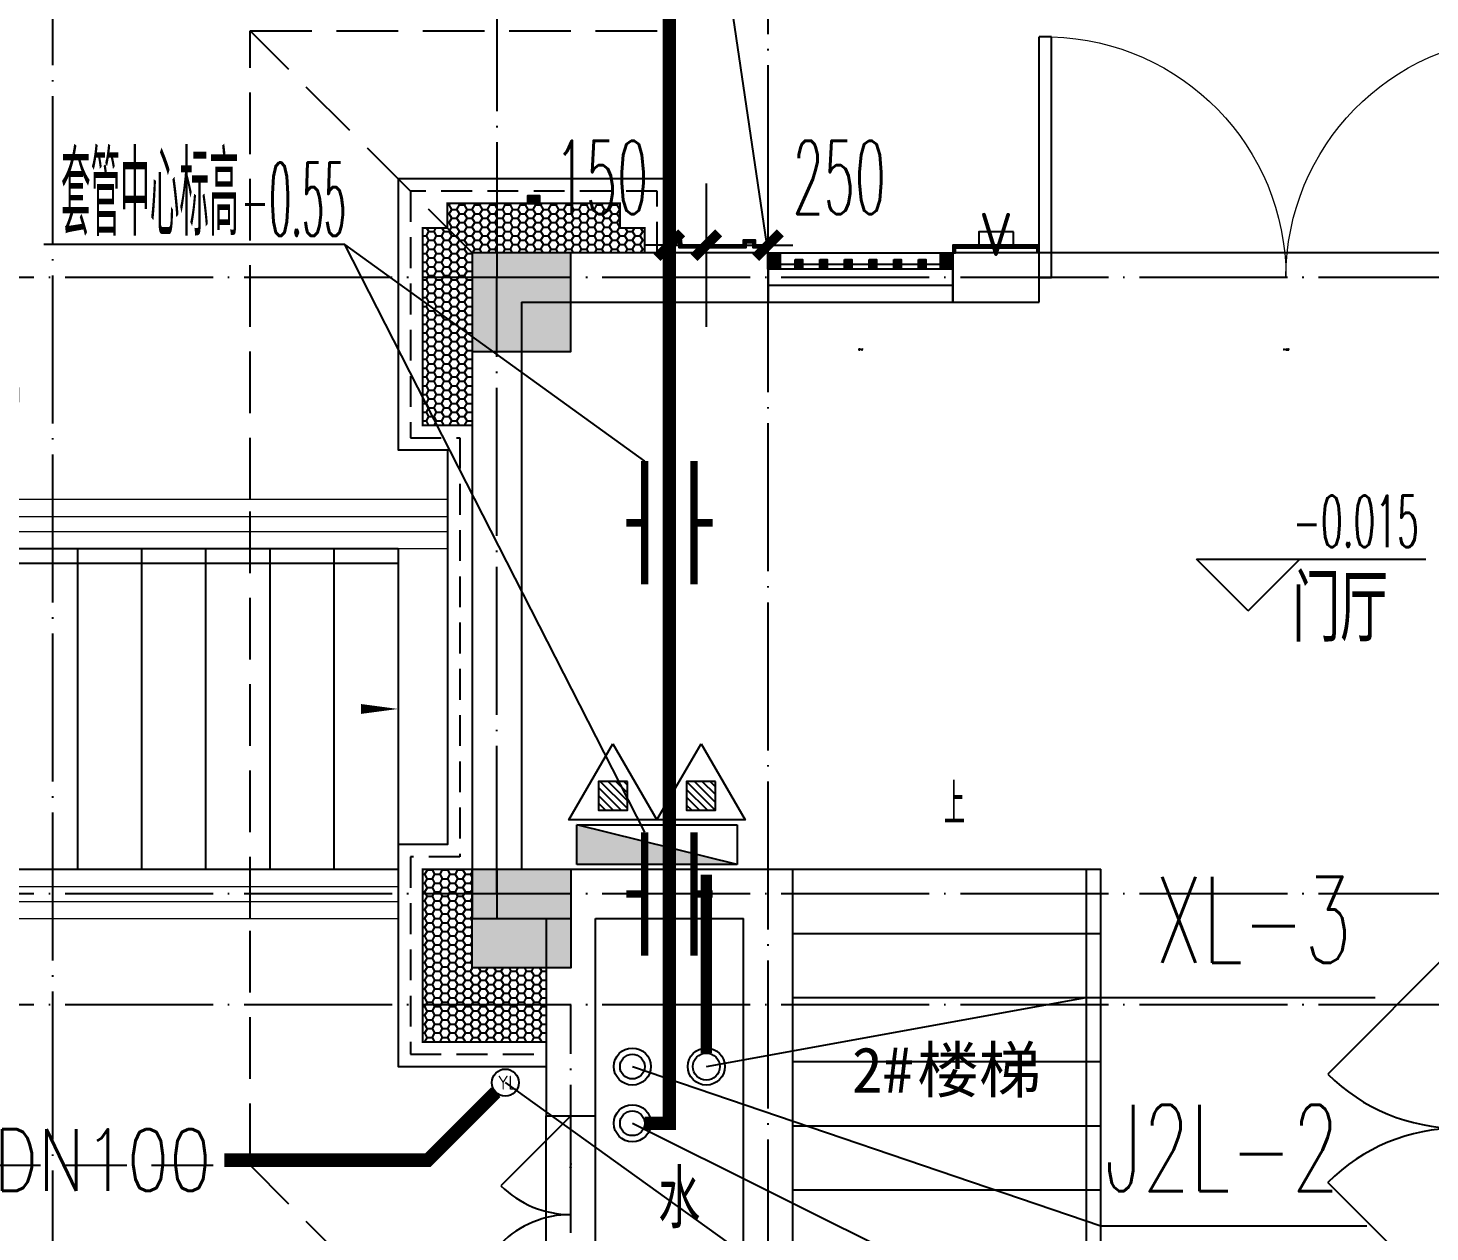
# Model space of a CAD drawing. Extents: x 27938 to 1507990, y 110129 to 923079.
# Drawn here: x 861017 to 866700, y 684287 to 689168 of the extents above; entities that cross this region are included whole.
import ezdxf

# ---------------------------------------------------------------- set-up
doc = ezdxf.new("R2010")
doc.units = 0
doc.header["$LTSCALE"] = 1000
doc.header["$MEASUREMENT"] = 0
for name, pattern in [('DASH', [0.35, 0.25, -0.1]), ('DOTE', [2.42, 2, -0.2, 0.02, -0.2]), ('HIDDEN', [0.375, 0.25, -0.125])]:
    doc.linetypes.add(name, pattern=pattern)
for name, color, linetype in [('A-EQPM-MECH', 191, 'Continuous'), ('DIM_ELEV', 3, 'Continuous'), ('DIM_SYMB', 3, 'Continuous'), ('DIM_不分区消火栓', 1, 'Continuous'), ('DIM_给水', 3, 'Continuous'), ('DIM_雨水', 4, 'Continuous'), ('DOTE', 1, 'Continuous'), ('EQUIP_消火栓', 7, 'Continuous'), ('EQUIP_消防', 7, 'Continuous'), ('PIPE-不分区消火栓', 1, 'TG_X'), ('PIPE-给水', 3, 'J1'), ('PIPE-雨水', 4, 'TG_Y'), ('PUB_HATCH', 8, 'Continuous'), ('PUB_TEXT', 4, 'Continuous'), ('STAIR', 2, 'Continuous'), ('TEXT_雨水', 7, 'Continuous'), ('TWT_DIM', 3, 'Continuous'), ('TWT_LEAD', 3, 'Continuous'), ('VALVE_不分区消火栓', 7, 'Continuous'), ('VPIPE-不分区消火栓', 1, 'Continuous'), ('VPIPE-消防', 1, 'X1'), ('VPIPE-给水', 3, 'J1'), ('VPIPE-给水中', 72, 'J2'), ('VPIPE-雨水', 4, 'Y'), ('WALL', 9, 'Continuous'), ('WINDOW', 4, 'Continuous'), ('WINDOW_TEXT', 7, 'Continuous'), ('修改标示', 212, 'Continuous'), ('卫生间', 6, 'Continuous'), ('看线', 251, 'Continuous'), ('立面', 73, 'Continuous'), ('立面-看线', 251, 'Continuous'), ('铝合金', 144, 'Continuous')]:
    doc.layers.add(name, color=color, linetype=linetype)
doc.layers.add('平面-栏杆', color=135, linetype='Continuous', lineweight=15)
doc.layers.add('平面-看线', color=45, linetype='Continuous', lineweight=15)
doc.styles.add('_TCH_DIM', font='SIMPLEX.shx', dxfattribs={"width": 0.7, "bigfont": 'GBCBIG.shx'})
doc.styles.add('_TCH_DIM_T3', font='SIMPLEX.shx', dxfattribs={"width": 0.494118, "bigfont": 'GBCBIG.shx'})
doc.styles.add('_TCH_WINDOW', font='SIMPLEX.shx', dxfattribs={"width": 0.7, "height": 3.5, "bigfont": 'GBCBIG.shx'})
doc.styles.add('_TWT_PIPEDN', font='SIMPLEX', dxfattribs={"width": 0.8, "height": 3.5, "bigfont": 'HZTXT'})
doc.styles.add('_TWT_SERIAL', font='SIMPLEX', dxfattribs={"width": 0.8, "height": 3.5, "bigfont": 'HZTXT'})
doc.styles.get("Standard").update_dxf_attribs({"font": 'gbenor.shx', "bigfont": 'gbcbig.shx'})
doc.styles.add('TG_LINETYPE', font='SIMPLEX', dxfattribs={"width": 0.8, "height": 3, "bigfont": 'HZTXT'})
doc.styles.add('黑体', font='simhei.ttf')
doc.linetypes.add('J1', pattern='A,3,-0.2,["J1",Standard,S=0.25,R=0,X=-0.1,Y=-0.115],-0.35', length=3.55)
doc.linetypes.add('J2', pattern='A,3,-0.2,["J2",Standard,S=0.25,R=0,X=-0.1,Y=-0.115],-0.35', length=3.55)
doc.linetypes.add('TG_X', pattern='A,2,-0.229,["X",TG_LINETYPE,S=0.1,R=0,X=-0.229,Y=-0.15],0', length=2.229)
doc.linetypes.add('TG_Y', pattern='A,2,-0.229,["Y",TG_LINETYPE,S=0.1,R=0,X=-0.229,Y=-0.15],0', length=2.229)
doc.linetypes.add('X1', pattern='A,3,-0.2,["X1",Standard,S=0.25,R=0,X=-0.1,Y=-0.115],-0.35', length=3.55)
doc.linetypes.add('Y', pattern='A,3,-0.2,["Y",Standard,S=0.25,R=0,X=-0.1,Y=-0.115],-0.2', length=3.4)
doc.dimstyles.new('_TWT_ARCH&&100', dxfattribs={"dimtxt": 297.5, "dimasz": 100, "dimexe": 250, "dimexo": 300, "dimgap": 126.25, "dimtad": 1, "dimdec": 0, "dimzin": 0, "dimdsep": 46, "dimtxsty": '_TCH_DIM_T3', "dimblk": 'ARCHTICK', "dimcen": 0.09, "dimclrt": 7, "dimazin": 2, "dimtfac": 1, "dimtdec": 0, "dimtix": 1, "dimtmove": 2, "dimatfit": 3, "dimfxl": 1, "dimtolj": 1, "dimtzin": 0, "dimarcsym": 0})

# ---------------------------------------------------------------- blocks, each defined once
blk = doc.blocks.new('A$C148B7D8E')
at = {"layer": '卫生间', "color": 159, "linetype": 'DASH', "true_color": 0x22346e}
for p, q in [((15200, 14500), (16100, 15400)), ((15200, 9900), (16100, 10800))]:
    blk.add_line(p, q, dxfattribs=at)
for points in [[(16100, 13500), (16100, 15400), (14400.2, 15400)], [(25100, 9000), (24300, 9000), (24300, 10000), (17900, 10000), (17900, 10800), (16100, 10800), (16100, 11800)]]:
    blk.add_lwpolyline(points, dxfattribs=at)
blk = doc.blocks.new('$TwtSys$00000434')
for p, q in [((-0.5, 0.5), (-0.5, -0.5)), ((-0.5, -0.5), (0.5, 0.5)), ((0.5, 0.5), (-0.5, 0.5)), ((0.5, -0.5), (0.5, 0.5)), ((-0.5, -0.5), (0.5, -0.5))]:
    blk.add_line(p, q)
blk.add_solid([(0.5, -0.5), (0.5, 0.5), (-0.5, -0.5)])
blk = doc.blocks.new('$TwtSys$00000546')
h = blk.add_hatch()
h.set_pattern_fill('ANSI31', color=1, scale=200, style=0)
h.set_pattern_definition([(45, (-38543.802, -6670.83), (-17.67767, 17.67767), [])])
h.paths.add_polyline_path([(-64.9, 173.7), (64.9, 173.7), (64.9, 43.9), (-64.9, 43.9)])
at = {"color": 1}
for points in [[(0, 343.6), (-198.4, 0), (198.4, 0)], [(-64.9, 173.7), (64.9, 173.7), (64.9, 43.9), (-64.9, 43.9)]]:
    blk.add_lwpolyline(points, close=True, dxfattribs=at)
blk = doc.blocks.new('A$C7D502F78')
at = {"layer": '修改标示', "ltscale": 2}
blk.add_lwpolyline([(-150.6, 197.3), (-10.6, 197.3), (-10.6, 142.3), (-150.6, 142.3)], close=True, dxfattribs=at)
at = {"layer": 'PUB_TEXT'}
blk.add_text('V', height=175, dxfattribs=at).set_placement((-147.2, 99.1))
blk = doc.blocks.new('A$C028C60F5')
at = {"color": 0}
blk.add_lwpolyline([(400, 0), (0, 0), (0, -400), (400, -400)], close=True, dxfattribs=at)
at = {"layer": 'PUB_HATCH', "color": 0}
blk.add_solid([(0, -400), (400, -400), (0, 0), (400, 0)], dxfattribs=at)
blk = doc.blocks.new('A$C3EFA6995')
at = {"xscale": -1}
blk.add_blockref('A$C028C60F5', (16300, 100), dxfattribs=at)
blk.add_blockref('A$C028C60F5', (15900, -2400))
blk = doc.blocks.new('A$C62CD4B6E')
at = {"layer": 'DIM_SYMB', "color": 8}
blk.add_lwpolyline([(15380.6, -1450, 0, 0, 0), (19900, -1450, 0, 40, 0), (19750, -1450, 0, 0, 0)], format="xyseb", dxfattribs=at)
at = {"layer": 'STAIR', "color": 8}
for p, q in [((15480, -800), (19900, -800)), ((18600, -800), (18600, -2100)), ((18860, -800), (18860, -2100)), ((19120, -800), (19120, -2100)), ((19380, -800), (19380, -2100)), ((19640, -800), (19640, -2100)), ((19900, -800), (19900, -2100)), ((19900, -860), (15480, -860)), ((15480, -2100), (19900, -2100))]:
    blk.add_line(p, q, dxfattribs=at)
at = {"layer": 'WALL', "color": 8}
for p, q in [((20300, -2100), (20600, -2100)), ((20300, -2100), (20300, -2300)), ((20600, -2100), (20600, -2300)), ((20300, -2300), (20600, -2300))]:
    blk.add_line(p, q, dxfattribs=at)
at = {"layer": '平面-栏杆', "color": 8}
for p, q in [((15480, -670), (20100, -670)), ((15480, -730), (20100, -730)), ((15480, -2170), (19900, -2170)), ((15480, -2230), (19900, -2230))]:
    blk.add_line(p, q, dxfattribs=at)
at = {"layer": '平面-看线', "color": 8}
for p, q in [((15480, -600), (20100, -600)), ((15480, -800), (20100, -800)), ((15480, -2100), (19900, -2100)), ((15480, -2300), (19900, -2300))]:
    blk.add_line(p, q, dxfattribs=at)
blk = doc.blocks.new('_ArchTick')
at = {"color": 0, "linetype": 'ByBlock', "const_width": 0.4}
blk.add_lwpolyline([(-0.5, -0.5), (0.5, 0.5)], dxfattribs=at)
blk = doc.blocks.new('*D199')
at = {"layer": 'Defpoints', "color": 0}
for p in [(863766.6, 688287.3), (863616.6, 687657.2), (863766.6, 687657.2)]:
    blk.add_point(p, dxfattribs=at)
at = {"layer": 'DIM_给水', "color": 0, "lineweight": -2}
for p, q in [((863616.6, 687957.2), (863616.6, 688537.3)), ((863766.6, 687957.2), (863766.6, 688537.3)), ((863616.6, 688287.3), (863516.6, 688287.3)), ((863616.6, 688287.3), (863766.6, 688287.3)), ((863766.6, 688287.3), (863866.6, 688287.3))]:
    blk.add_line(p, q, dxfattribs=at)
at = {"layer": 'DIM_给水', "color": 0, "lineweight": -2, "xscale": 100, "yscale": 100, "zscale": 100}
blk.add_blockref('_ArchTick', (863616.6, 688287.3), dxfattribs=at)
at = {"layer": 'DIM_给水', "color": 0, "lineweight": -2, "xscale": 100, "yscale": 100, "zscale": 100, "rotation": 180}
blk.add_blockref('_ArchTick', (863766.6, 688287.3), dxfattribs=at)
at = {"layer": 'DIM_给水', "color": 7, "insert": (863341.6, 688562.3), "char_height": 297.5, "attachment_point": 5, "style": '_TCH_DIM_T3'}
blk.add_mtext('\\A1;150', dxfattribs=at)
blk = doc.blocks.new('*D200')
at = {"layer": 'Defpoints', "color": 0}
for p in [(864016.6, 688287.3), (863766.6, 687657.2), (864016.6, 687657.2)]:
    blk.add_point(p, dxfattribs=at)
at = {"layer": 'DIM_给水', "color": 0, "lineweight": -2}
for p, q in [((863766.6, 687957.2), (863766.6, 688537.3)), ((864016.6, 687957.2), (864016.6, 688537.3)), ((863766.6, 688287.3), (863666.6, 688287.3)), ((863766.6, 688287.3), (864016.6, 688287.3)), ((864016.6, 688287.3), (864116.6, 688287.3))]:
    blk.add_line(p, q, dxfattribs=at)
at = {"layer": 'DIM_给水', "color": 0, "lineweight": -2, "xscale": 100, "yscale": 100, "zscale": 100}
blk.add_blockref('_ArchTick', (863766.6, 688287.3), dxfattribs=at)
at = {"layer": 'DIM_给水', "color": 0, "lineweight": -2, "xscale": 100, "yscale": 100, "zscale": 100, "rotation": 180}
blk.add_blockref('_ArchTick', (864016.6, 688287.3), dxfattribs=at)
at = {"layer": 'DIM_给水', "color": 7, "insert": (864305.6, 688562.3), "char_height": 297.5, "attachment_point": 5, "style": '_TCH_DIM_T3'}
blk.add_mtext('\\A1;250', dxfattribs=at)
blk = doc.blocks.new('*D701')
at = {"layer": 'Defpoints', "color": 0}
for p in [(860516.6, 687405.6), (860166.6, 684707.2), (860516.6, 684707.2)]:
    blk.add_point(p, dxfattribs=at)
at = {"layer": 'TWT_DIM', "color": 0, "lineweight": -2}
for p, q in [((860166.6, 685007.2), (860166.6, 687655.6)), ((860516.6, 685007.2), (860516.6, 687655.6)), ((860166.6, 687405.6), (860516.6, 687405.6))]:
    blk.add_line(p, q, dxfattribs=at)
at = {"layer": 'TWT_DIM', "color": 0, "lineweight": -2, "xscale": 100, "yscale": 100, "zscale": 100, "rotation": 180}
blk.add_blockref('_ArchTick', (860166.6, 687405.6), dxfattribs=at)
at = {"layer": 'TWT_DIM', "color": 0, "lineweight": -2, "xscale": 100, "yscale": 100, "zscale": 100}
blk.add_blockref('_ArchTick', (860516.6, 687405.6), dxfattribs=at)
at = {"layer": 'TWT_DIM', "color": 7, "insert": (860805.6, 687680.6), "char_height": 297.5, "attachment_point": 5, "style": '_TCH_DIM_T3'}
blk.add_mtext('\\A1;350', dxfattribs=at)
blk = doc.blocks.new('$DorLib2D$00000116')
at = {"color": 0}
for p, q in [((-0.5, 0), (-0.1464, 0.3536)), ((0.5, 0), (0.1464, 0.3536))]:
    blk.add_line(p, q, dxfattribs=at)
for centre, start, end in [((-0.5, 0), 0, 45), ((0.5, 0), 135, 180)]:
    blk.add_arc(centre, 0.5, start, end, dxfattribs=at)
blk = doc.blocks.new('$WINLIB2D$00000001')
at = {"color": 0}
for points in [[(-0.5, 0.5), (-0.5, -0.5)], [(-0.5, 0.5), (0.5, 0.5)], [(0.5, -0.5), (0.5, 0.5)], [(0.5, 0.1667), (-0.5, 0.1667)], [(0.5, -0.1667), (-0.5, -0.1667)], [(-0.5, -0.5), (0.5, -0.5)]]:
    blk.add_lwpolyline(points, dxfattribs=at)
blk = doc.blocks.new('$DorLib2D$00000002')
at = {"color": 0}
for p, q in [((-0.5, 0), (-0.5, 0.4875)), ((-0.475, 0.4875), (-0.5, 0.4875)), ((-0.475, 0), (-0.475, 0.4875)), ((0.475, 0), (0.475, 0.4875)), ((0.475, 0.4875), (0.5, 0.4875)), ((0.5, 0), (0.5, 0.4875)), ((-0.5, 0), (-0.475, 0)), ((0.5, 0), (0.475, 0))]:
    blk.add_line(p, q, dxfattribs=at)
at = {"color": 0, "lineweight": 13}
for centre, start, end in [((-0.4875, 0), 0, 88.5307), ((0.4875, 0), 91.4693, 180)]:
    blk.add_arc(centre, 0.4875, start, end, dxfattribs=at)
blk = doc.blocks.new('$VALVE$00000553')
at = {"const_width": 30}
for points in [[(0, 100), (0, 175)], [(0, 100), (-250, 100), (-250, 100)], [(0, 100), (250, 100), (250, 100)], [(-250, -100), (-250, -100), (0, -100)], [(250, -100), (250, -100), (0, -100)], [(0, -175), (0, -100)]]:
    blk.add_lwpolyline(points, dxfattribs=at)

msp = doc.modelspace()

# ---------------------------------------------------------------- hatches: boundary and pattern name
at = {"layer": 'PIPE-给水'}
for points in [[(863616.6, 684727.2), (863616.6, 684699.7), (863644.1, 684699.7)], [(863616.6, 684727.2), (863644.1, 684727.2), (863644.1, 684699.7)]]:
    msp.add_hatch(color=256, dxfattribs=at).paths.add_polyline_path(points)
at = {"layer": 'PIPE-雨水'}
for points in [[(862637.6, 684578.2), (862637.6, 684550.7), (862649, 684550.7)], [(862637.6, 684578.2), (862657, 684558.7), (862649, 684550.7)]]:
    msp.add_hatch(color=256, dxfattribs=at).paths.add_polyline_path(points)
at = {"layer": '立面'}
h = msp.add_hatch(dxfattribs=at)
h.set_pattern_fill('ANSI31', color=8, scale=2)
h.set_pattern_definition([(45, (-25233.4547, -107108.3295), (-2.24506403, 2.24506403), [])])
h.paths.add_polyline_path([(863041.8, 688457.2), (863091.8, 688457.2), (863091.8, 688487.2), (863041.8, 688487.2)])
h = msp.add_hatch(dxfattribs=at)
h.set_pattern_fill('ANSI31', color=8, scale=2)
h.set_pattern_definition([(45, (162774.294, -266823.1597), (-2.24506403, 2.24506403), [])])
h.paths.add_polyline_path([(863616.8, 688257.3), (864016.5, 688257.3), (864016.5, 688287.3), (863966.5, 688287.3), (863966.5, 688307.4), (863916.5, 688307.4), (863916.5, 688287.4), (863666.7, 688287.1), (863666.5, 688307.4), (863616.8, 688307.4)])
h.paths.add_polyline_path([(863626.8, 688257.3), (864006.5, 688257.3), (864006.5, 688277.3), (863956.5, 688277.3), (863956.5, 688297.4), (863926.5, 688297.4), (863926.5, 688277.4), (863656.8, 688277.1), (863656.6, 688297.4), (863626.8, 688297.4)])
h = msp.add_hatch(dxfattribs=at)
h.set_pattern_fill('ANSI31', color=8, scale=2)
h.set_pattern_definition([(45, (162714.0584, -266823.342), (-2.24506403, 2.24506403), [])])
h.paths.add_polyline_path([(864016.5, 688257.2), (864066.5, 688257.2), (864066.5, 688190.5), (864016.5, 688190.5)])
h = msp.add_hatch(dxfattribs=at)
h.set_pattern_fill('ANSI31', color=8, scale=2)
h.set_pattern_definition([(45, (163414.0617, -266823.3383), (-2.24506403, 2.24506403), [])])
h.paths.add_polyline_path([(864716.5, 688257.2), (864766.5, 688257.2), (864766.5, 688190.5), (864716.5, 688190.5)])
h = msp.add_hatch(dxfattribs=at)
h.set_pattern_fill('ANSI31', color=8, scale=2)
h.set_pattern_definition([(45, (-25433.4547, -108177.829), (-2.24506403, 2.24506403), [])])
edge = h.paths.add_edge_path()
edge.add_line((864766.5, 688257.2), (864776.6, 688257.2))
edge.add_line((864776.6, 688257.2), (864776.6, 688277.2))
edge.add_line((864776.6, 688277.2), (865106.6, 688277.2))
edge.add_line((865106.6, 688277.2), (865106.6, 688257.3))
edge.add_line((865106.6, 688257.3), (865116.6, 688257.2))
edge.add_line((865116.6, 688257.2), (865116.6, 688287.2))
edge.add_line((865116.6, 688287.2), (864766.6, 688287.2))
edge.add_line((864766.6, 688287.2), (864766.6, 688257.2))
h = msp.add_hatch(dxfattribs=at)
h.set_pattern_fill('ANSI31', color=8, scale=2)
h.set_pattern_definition([(45, (162824.059, -266823.3426), (-2.24506403, 2.24506403), [])])
h.paths.add_polyline_path([(864126.5, 688230.2), (864156.5, 688230.2), (864156.5, 688190.5), (864126.5, 688190.5)])
h = msp.add_hatch(dxfattribs=at)
h.set_pattern_fill('ANSI31', color=8, scale=2)
h.set_pattern_definition([(45, (162924.059, -266823.3435), (-2.24506403, 2.24506403), [])])
h.paths.add_polyline_path([(864226.5, 688230.2), (864256.5, 688230.2), (864256.5, 688190.5), (864226.5, 688190.5)])
h = msp.add_hatch(dxfattribs=at)
h.set_pattern_fill('ANSI31', color=8, scale=2)
h.set_pattern_definition([(45, (163024.059, -266823.3444), (-2.24506403, 2.24506403), [])])
h.paths.add_polyline_path([(864326.5, 688230.2), (864356.5, 688230.2), (864356.5, 688190.5), (864326.5, 688190.5)])
h = msp.add_hatch(dxfattribs=at)
h.set_pattern_fill('ANSI31', color=8, scale=2)
h.set_pattern_definition([(45, (163124.059, -266823.3454), (-2.24506403, 2.24506403), [])])
h.paths.add_polyline_path([(864426.5, 688230.2), (864456.5, 688230.2), (864456.5, 688190.5), (864426.5, 688190.5)])
h = msp.add_hatch(dxfattribs=at)
h.set_pattern_fill('ANSI31', color=8, scale=2)
h.set_pattern_definition([(45, (163224.059, -266823.3463), (-2.24506403, 2.24506403), [])])
h.paths.add_polyline_path([(864526.5, 688230.2), (864556.5, 688230.2), (864556.5, 688190.5), (864526.5, 688190.5)])
h = msp.add_hatch(dxfattribs=at)
h.set_pattern_fill('ANSI31', color=8, scale=2)
h.set_pattern_definition([(45, (163324.059, -266823.3472), (-2.24506403, 2.24506403), [])])
h.paths.add_polyline_path([(864626.5, 688230.2), (864656.5, 688230.2), (864656.5, 688190.5), (864626.5, 688190.5)])
at = {"layer": '立面-看线'}
h = msp.add_hatch(dxfattribs=at)
h.set_pattern_fill('HONEY', color=8, scale=13)
h.set_pattern_definition([(0, (407399.363, 156240.446), (30.95625, 17.872595), [20.6375, -41.275]), (120, (407399.363, 156240.446), (-30.9562463, 17.8726014), [20.6375, -41.275]), (60, (407399.363, 156240.446), (3.7e-06, 35.7451964), [-41.275, 20.6375])])
h.paths.add_polyline_path([(863416.8, 688357.2), (863416.8, 688457.2), (862716.8, 688457.2), (862716.8, 688357.2), (862616.8, 688357.2), (862616.8, 687557.2), (862816.6, 687557.2), (862816.6, 688257.2), (863515.9, 688257.2), (863515.9, 688357.2)])
h = msp.add_hatch(dxfattribs=at)
h.set_pattern_fill('HONEY', color=8, scale=13)
h.set_pattern_definition([(0, (407300, 152740.447), (30.95625, 17.872595), [20.6375, -41.275]), (120, (407300, 152740.447), (-30.9562463, 17.8726014), [20.6375, -41.275]), (60, (407300, 152740.447), (3.7e-06, 35.7451964), [-41.275, 20.6375])])
h.paths.add_polyline_path([(863116.6, 685357.2), (862816.6, 685357.2), (862816.6, 685757.2), (862617.1, 685757.2), (862617.1, 685057.2), (863116.6, 685057.2)])

# ---------------------------------------------------------------- linework, layer by layer
at = {"color": 8, "const_width": 8}
for points in [[(862816.6, 687557.2), (862616.8, 687557.2), (862616.8, 688357.2), (862716.8, 688357.2), (862716.8, 688457.2), (863006.8, 688457.2), (863006.8, 688457.2), (863126.8, 688457.2), (863126.8, 688457.2), (863416.8, 688457.2), (863416.8, 688357.2), (863516.8, 688357.2), (863516.8, 688257.2)], [(862816.6, 685757.2), (862616.6, 685757.2), (862616.6, 685057.2), (863116.6, 685057.2)]]:
    msp.add_lwpolyline(points, dxfattribs=at)
at = {"layer": 'A-EQPM-MECH', "color": 8}
for points in [[(863616.8, 688257.2), (863616.8, 690957.2), (868616.8, 690957.2), (868616.8, 688257.2)], [(863616.8, 690957.2), (864016.5, 688257.2)]]:
    msp.add_lwpolyline(points, dxfattribs=at)
at = {"layer": 'DIM_ELEV', "color": 8}
for p, q in [((865963.2, 686804.9), (865753.2, 687014.9)), ((865753.2, 687014.9), (866684.1, 687014.9)), ((865963.2, 686804.9), (866173.2, 687014.9))]:
    msp.add_line(p, q, dxfattribs=at)
at = {"layer": 'DIM_SYMB', "color": 8}
msp.add_lwpolyline([(864766.6, 685887.2, 0, 0, 0), (864766.6, 683937.2, 0, 40, 0), (864766.6, 684087.2, 0, 0, 0)], format="xyseb", dxfattribs=at)
at = {"layer": 'DIM_不分区消火栓'}
for p, q in [((863766.6, 684957.2), (865306.6, 685237.2)), ((865306.6, 685237.2), (866477.9, 685237.2))]:
    msp.add_line(p, q, dxfattribs=at)
at = {"layer": 'DIM_给水'}
for p, q in [((863466.6, 684957.2), (865366.6, 684311.7)), ((863466.6, 684727.2), (865366.6, 683781.7)), ((865366.6, 684311.7), (866444.1, 684311.7))]:
    msp.add_line(p, q, dxfattribs=at)
at = {"layer": 'DIM_雨水'}
msp.add_line((862951.6, 684892.2), (865366.6, 683157.2), dxfattribs=at)
at = {"layer": 'DOTE', "color": 169, "linetype": 'DOTE', "ltscale": 0.3}
for p, q in [((861116.6, 681757.2), (861116.6, 690157.2)), ((862916.6, 690157.2), (862916.6, 688157.2)), ((864016.6, 681157.4), (864016.6, 690157.2)), ((879916.6, 688157.2), (825916.6, 688157.2)), ((862916.6, 685657.2), (862916.6, 688157.2)), ((879916.6, 685657.2), (825916.6, 685657.2)), ((879916.6, 685207.2), (825916.6, 685207.2)), ((863216.6, 683557.2), (863216.6, 685207.2))]:
    msp.add_line(p, q, dxfattribs=at)
at = {"layer": 'PIPE-不分区消火栓', "const_width": 45}
msp.add_lwpolyline([(863766.6, 685012.2), (863766.6, 685734.7)], dxfattribs=at)
at = {"layer": 'PIPE-给水', "ltscale": 0.5, "const_width": 55}
for points in [[(863616.6, 684727.2), (863616.6, 689457.2)], [(863516.6, 684727.2), (863616.6, 684727.2)]]:
    msp.add_lwpolyline(points, dxfattribs=at)
at = {"layer": 'PIPE-雨水', "ltscale": 0.5, "const_width": 55}
for points in [[(862637.6, 684578.2), (862912.7, 684853.3)], [(861813.1, 684578.2), (862637.6, 684578.2)]]:
    msp.add_lwpolyline(points, dxfattribs=at)
at = {"layer": 'STAIR', "color": 8}
for p, q in [((864116.6, 683261.2), (864116.6, 685757.2)), ((864116.6, 685757.2), (865366.6, 685757.2)), ((865306.6, 685757.2), (865306.6, 684051.6)), ((865366.6, 684093.2), (865366.6, 685757.2)), ((864116.6, 685497.2), (865366.6, 685497.2)), ((864116.6, 685237.2), (865366.6, 685237.2)), ((864116.6, 684977.2), (865366.6, 684977.2)), ((864116.6, 684717.2), (865366.6, 684717.2)), ((864116.6, 684457.2), (865366.6, 684457.2))]:
    msp.add_line(p, q, dxfattribs=at)
at = {"layer": 'TWT_LEAD'}
for p, q in [((862301, 688290.2), (861080.1, 688290.2)), ((863516.6, 687412), (862301, 688290.2)), ((863516.6, 685907.2), (862301, 688290.2))]:
    msp.add_line(p, q, dxfattribs=at)
at = {"layer": 'VPIPE-不分区消火栓'}
msp.add_circle((863766.6, 684957.2), 55, dxfattribs=at)
at = {"layer": 'VPIPE-消防', "color": 8, "linetype": 'Continuous'}
msp.add_circle((863766.6, 684957.2), 75, dxfattribs=at)
at = {"layer": 'VPIPE-给水', "color": 8, "linetype": 'Continuous'}
for centre in [(863466.6, 684957.2), (863466.6, 684727.2)]:
    msp.add_circle(centre, 75, dxfattribs=at)
at = {"layer": 'VPIPE-给水'}
msp.add_circle((863466.6, 684727.2), 50, dxfattribs=at)
at = {"layer": 'VPIPE-给水中'}
msp.add_circle((863466.6, 684957.2), 50, dxfattribs=at)
at = {"layer": 'VPIPE-雨水', "color": 8}
msp.add_circle((862951.6, 684892.2), 55, dxfattribs=at)
at = {"layer": 'VPIPE-雨水'}
msp.add_circle((862951.6, 684892.2), 55, dxfattribs=at)
at = {"layer": 'WALL', "color": 8}
for p, q in [((862816.6, 688257.2), (862816.6, 685557.2)), ((864016.6, 688257.2), (862816.6, 688257.2)), ((864016.6, 688057.2), (864016.6, 688257.2)), ((865116.6, 688257.2), (864766.6, 688257.2)), ((864766.6, 688257.2), (864766.6, 688057.2)), ((865116.6, 688057.2), (865116.6, 688257.2)), ((863016.6, 688057.2), (863016.6, 685757.2)), ((863016.6, 688057.2), (864016.6, 688057.2)), ((864766.6, 688057.2), (865116.6, 688057.2)), ((863016.6, 685757.2), (863216.6, 685757.2)), ((863216.6, 685757.2), (864116.6, 685757.2)), ((864116.6, 683557.2), (864116.6, 685757.2)), ((862816.6, 685557.2), (863116.6, 685557.2)), ((863116.6, 685557.2), (863116.6, 684757.2)), ((863316.6, 684757.2), (863316.6, 685557.2)), ((863316.6, 685557.2), (863916.6, 685557.2)), ((863916.6, 683657.2), (863916.6, 685557.2)), ((863116.6, 684757.2), (863316.6, 684757.2))]:
    msp.add_line(p, q, dxfattribs=at)
at = {"layer": 'WINDOW', "color": 8}
for p, q in [((867116.6, 688257.2), (865116.6, 688257.2)), ((863116.6, 683957.2), (863116.6, 684757.2)), ((863316.6, 683957.2), (863316.6, 684757.2))]:
    msp.add_line(p, q, dxfattribs=at)
at = {"layer": '卫生间', "color": 8, "linetype": 'DASH'}
msp.add_line((861916.6, 685557.2), (861916.6, 687457.2), dxfattribs=at)
at = {"layer": '看线', "color": 8}
msp.add_lwpolyline([(863616.8, 688257.2), (863616.8, 688557.2), (862516.8, 688557.2), (862516.8, 687457.2), (862716.6, 687457.2), (862716.6, 685857.2), (862516.6, 685857.2), (862516.6, 684957.2), (863116.6, 684957.2)], dxfattribs=at)
at = {"layer": '看线', "color": 8, "linetype": 'HIDDEN', "ltscale": 0.5}
msp.add_lwpolyline([(863566.8, 688257.2), (863566.8, 688507.2), (862566.8, 688507.2), (862566.8, 687507.2), (862766.6, 687507.2), (862766.6, 685807.2), (862566.6, 685807.2), (862566.6, 685007.2), (863116.6, 685007.2)], dxfattribs=at)
at = {"layer": '立面', "color": 8}
for p, q in [((864226.5, 688230.2), (864256.5, 688230.2)), ((864226.5, 688190.5), (864226.5, 688230.2)), ((864256.5, 688190.5), (864226.5, 688190.5)), ((864256.5, 688230.2), (864256.5, 688190.5))]:
    msp.add_line(p, q, dxfattribs=at)
for points in [[(863041.8, 688457.2), (863091.8, 688457.2), (863091.8, 688487.2), (863041.8, 688487.2)], [(864016.5, 688257.2), (864066.5, 688257.2), (864066.5, 688190.5), (864016.5, 688190.5)], [(864716.5, 688257.2), (864766.5, 688257.2), (864766.5, 688190.5), (864716.5, 688190.5)], [(864326.5, 688230.2), (864356.5, 688230.2), (864356.5, 688190.5), (864326.5, 688190.5)], [(864426.5, 688230.2), (864456.5, 688230.2), (864456.5, 688190.5), (864426.5, 688190.5)], [(864526.5, 688230.2), (864556.5, 688230.2), (864556.5, 688190.5), (864526.5, 688190.5)], [(864626.5, 688230.2), (864656.5, 688230.2), (864656.5, 688190.5), (864626.5, 688190.5)]]:
    msp.add_lwpolyline(points, close=True, dxfattribs=at)
msp.add_lwpolyline([(864766.5, 688257.2), (864776.6, 688257.2), (864776.6, 688277.2), (865106.6, 688277.2), (865106.6, 688257.3), (865116.6, 688257.2), (865116.6, 688287.2), (864766.6, 688287.2), (864766.6, 688257.2)], dxfattribs=at)
at = {"layer": '铝合金', "color": 8}
for p, q in [((864066.5, 688210.3), (864126.5, 688210.3)), ((864156.5, 688210.3), (864226.5, 688210.3)), ((864256.5, 688210.3), (864326.5, 688210.3)), ((864356.5, 688210.3), (864426.5, 688210.3)), ((864456.5, 688210.3), (864526.5, 688210.3)), ((864556.5, 688210.3), (864626.5, 688210.3)), ((864656.5, 688210.3), (864716.5, 688210.3))]:
    msp.add_line(p, q, dxfattribs=at)
for points in [[(863041.8, 688457.2), (863091.8, 688457.2), (863091.8, 688487.2), (863041.8, 688487.2)], [(864016.5, 688257.2), (864066.5, 688257.2), (864066.5, 688190.5), (864016.5, 688190.5)], [(864716.5, 688257.2), (864766.5, 688257.2), (864766.5, 688190.5), (864716.5, 688190.5)], [(864126.5, 688230.2), (864156.5, 688230.2), (864156.5, 688190.5), (864126.5, 688190.5)], [(864226.5, 688230.2), (864256.5, 688230.2), (864256.5, 688190.5), (864226.5, 688190.5)], [(864326.5, 688230.2), (864356.5, 688230.2), (864356.5, 688190.5), (864326.5, 688190.5)], [(864426.5, 688230.2), (864456.5, 688230.2), (864456.5, 688190.5), (864426.5, 688190.5)], [(864526.5, 688230.2), (864556.5, 688230.2), (864556.5, 688190.5), (864526.5, 688190.5)], [(864626.5, 688230.2), (864656.5, 688230.2), (864656.5, 688190.5), (864626.5, 688190.5)]]:
    msp.add_lwpolyline(points, close=True, dxfattribs=at)
for points in [[(864016.5, 688257.3), (864016.5, 688287.3), (863966.5, 688287.3), (863966.5, 688307.4), (863916.5, 688307.4), (863916.5, 688287.4), (863666.7, 688287.1), (863666.5, 688307.4), (863616.8, 688307.4), (863616.8, 688257.3)], [(864006.5, 688257.3), (864006.5, 688277.3), (863956.5, 688277.3), (863956.5, 688297.4), (863926.5, 688297.4), (863926.5, 688277.4), (863656.8, 688277.1), (863656.6, 688297.4), (863626.8, 688297.4), (863626.8, 688257.3)], [(864766.5, 688257.2), (864776.6, 688257.2), (864776.6, 688277.2), (865106.6, 688277.2), (865106.6, 688257.3), (865116.6, 688257.2), (865116.6, 688287.2), (864766.6, 688287.2), (864766.6, 688257.2)]]:
    msp.add_lwpolyline(points, dxfattribs=at)

# ---------------------------------------------------------------- block references
at = {"color": 8, "xscale": -1}
for name, p in [('A$C148B7D8E', (878016.6, 673757.2)), ('A$C3EFA6995', (879116.6, 688157.2))]:
    msp.add_blockref(name, p, dxfattribs=at)
at = {"ltscale": 0.5}
msp.add_blockref('A$C62CD4B6E', (842616.6, 687857.2), dxfattribs=at)
at = {"layer": 'EQUIP_消火栓', "color": 8, "xscale": -650, "yscale": 160, "zscale": 650}
msp.add_blockref('$TwtSys$00000434', (863566.6, 685857.2), dxfattribs=at)
at = {"layer": 'EQUIP_消防', "color": 8, "xscale": -0.9, "yscale": 0.9, "zscale": 0.9}
for p in [(863388, 685957.2), (863745.1, 685957.2)]:
    msp.add_blockref('$TwtSys$00000546', p, dxfattribs=at)
at = {"layer": 'VALVE_不分区消火栓', "yscale": -1, "rotation": 90.00000000010012}
for p in [(863616.6, 687162), (863616.6, 685657.2)]:
    msp.add_blockref('$VALVE$00000553', p, dxfattribs=at)
at = {"layer": 'WINDOW', "color": 8}
ref = msp.add_blockref('$DorLib2D$00000002', (866116.6, 688157.2), dxfattribs=dict(at, xscale=2000, yscale=-2000, zscale=2000, rotation=180))
ref.add_attrib('A', "DYM2026'", (866106.3, 687861.7), dxfattribs={"layer": 'WINDOW_TEXT', "color": 8, "ltscale": 0.5, "height": 5.95, "style": '_TCH_WINDOW', "width": 0.494118})
ref = msp.add_blockref('$WINLIB2D$00000001', (864391.6, 688157.2), dxfattribs=dict(at, xscale=-750.0034281517146, yscale=-200, zscale=-750.0034281517146, rotation=180))
ref.add_attrib('A', "C07'26'", (864383.7, 687861.7), dxfattribs={"layer": 'WINDOW_TEXT', "color": 8, "ltscale": 0.5, "height": 5.95, "style": '_TCH_WINDOW', "width": 0.494118})
ref = msp.add_blockref('$DorLib2D$00000116', (866816.6, 684707.2), dxfattribs=dict(at, xscale=-1500, yscale=-1500, zscale=-1500, rotation=270.000010069939))
ref.add_attrib('A', 'BFGM1518', (867056.2, 684699.7), dxfattribs={"layer": 'WINDOW_TEXT', "color": 8, "ltscale": 0.5, "height": 4.25, "rotation": 90, "style": '_TCH_WINDOW', "width": 0.494118})
ref = msp.add_blockref('$DorLib2D$00000116', (863216.6, 684357.2), dxfattribs=dict(at, xscale=800, yscale=800, zscale=800, rotation=90.0000000494795))
ref.add_attrib('A', 'BFGM0818', (863218.7, 684546.6), dxfattribs={"layer": 'WINDOW_TEXT', "color": 8, "ltscale": 0.5, "height": 4.25, "rotation": 90, "style": '_TCH_WINDOW', "width": 0.494118})
at = {"layer": '修改标示', "color": 8, "ltscale": 2, "xscale": -1}
msp.add_blockref('A$C7D502F78', (864861, 688144.8), dxfattribs=at)

# ---------------------------------------------------------------- texts
at = {"layer": 'DIM_ELEV', "color": 7, "style": '_TCH_DIM', "width": 0.494118}
msp.add_text('-0.015', height=208.25, dxfattribs=at).set_placement((866143.7, 687063.9))
at = {"layer": 'DIM_SYMB', "color": 7, "style": '_TCH_DIM', "width": 0.7}
msp.add_text('上', height=168.8, dxfattribs=at).set_placement((864730.1, 685937.2))
at = {"layer": 'DIM_不分区消火栓', "color": 7, "style": '_TWT_SERIAL', "width": 0.64}
msp.add_text('XL-3', height=350, dxfattribs=at).set_placement((865586.5, 685377.2))
at = {"layer": 'DIM_给水', "color": 7, "style": '_TWT_SERIAL', "width": 0.64}
msp.add_text('J2L-2', height=350, dxfattribs=at).set_placement((865382.1, 684451.7))
at = {"layer": 'PUB_TEXT', "color": 8}
for s, height, p in [('门厅', 270.07, (866141.6, 686680)), ('YL', 56, (862921.2, 684864.2)), ('水', 236.3, (863571.8, 684301.9))]:
    msp.add_text(s, height=height, dxfattribs=at).set_placement(p)
at = {"layer": 'PUB_TEXT', "color": 8, "style": '黑体'}
for s, p in [('楼梯', (864621.3, 684851.7)), ('2#', (864356.7, 684851.7))]:
    msp.add_text(s, height=184.01, dxfattribs=at).set_placement(p)
at = {"layer": 'TEXT_雨水', "style": '_TWT_PIPEDN', "width": 0.8}
msp.add_text('DN100', height=250, dxfattribs=at).set_placement((860877.4, 684453.2))
at = {"layer": 'TWT_LEAD', "color": 7, "style": '_TCH_DIM_T3'}
for s, height, width, p in [('套管中心标高', 337.59, 0.494118, (861150.1, 688325.2)), ('-0.55', 297.5, 0.348789, (861878.7, 688325.2))]:
    msp.add_text(s, height=height, dxfattribs=dict(at, width=width)).set_placement(p)

# ---------------------------------------------------------------- dimensions: what is measured, and where the dimension line sits
at = {"layer": 'DIM_给水'}
for base, p1, p2, picture, middle in [((863766.6, 688287.3), (863616.6, 687657.2), (863766.6, 687657.2), '*D199', (863341.6, 688562.3)), ((864016.6, 688287.3), (863766.6, 687657.2), (864016.6, 687657.2), '*D200', (864305.6, 688562.3))]:
    dim = msp.add_linear_dim(base=base, p1=p1, p2=p2, angle=360, dimstyle='_TWT_ARCH&&100', dxfattribs=at)
    dim.commit()
    dim.dimension.update_dxf_attribs({"geometry": picture, "text_midpoint": middle, "dimtype": 129})
at = {"layer": 'TWT_DIM'}
dim = msp.add_linear_dim(base=(860516.6, 687405.6), p1=(860166.6, 684707.2), p2=(860516.6, 684707.2), angle=0, dimstyle='_TWT_ARCH&&100', dxfattribs=at)
dim.commit()
dim.dimension.update_dxf_attribs({"geometry": '*D701', "text_midpoint": (860805.6, 687680.6), "dimtype": 129})

doc.saveas('drawing.dxf')
